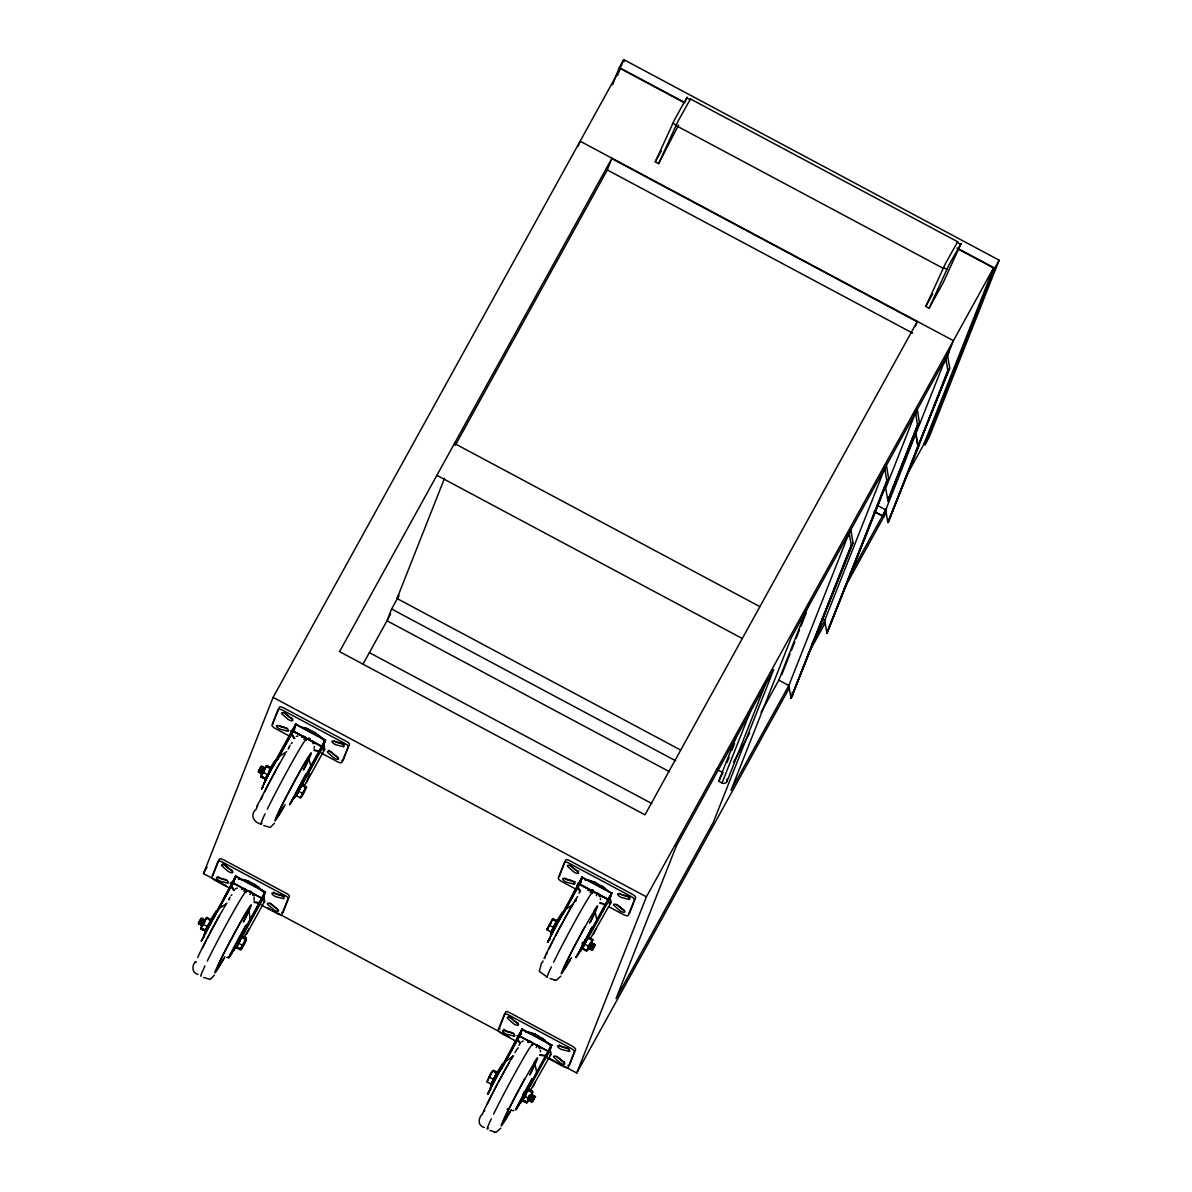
<?xml version="1.0" encoding="UTF-8"?>
<svg xmlns="http://www.w3.org/2000/svg" width="1192" height="1192" viewBox="0 0 1192 1192"><rect width="100%" height="100%" fill="white"/><g stroke="black" fill="none" stroke-linecap="round" stroke-linejoin="round"><path stroke-width="1.5" d="M204.249 934.901L205.605 932.204M264.311 782.95L269.362 771.79L295.676 724.08L325.52 740.023L323.747 745.164L296.197 795.928L300.995 797.746L306.582 787.227L302.545 784.425L301.68 785.468L305.569 787.539C307.149 786.988 297.419 804.794 302.395 793.291L305.569 787.539M579.848 951.678L580.34 950.203M201.835 919.002L200.882 919.747M201.999 920.865L202.789 919.33L200.286 922.712M258.44 771.731L261.748 766.307L259.886 770.39L260.318 769.585M261.614 767.857L261.689 766.828L261.048 768.065M262.046 768.929L262.627 767.32M522.662 1096.64L524.003 1095.314L522.767 1096.297M524.242 1096.849L528.637 1089.279C540.11 1088.072 518.267 1114.744 531.096 1095.88M528.279 1099.635L530.768 1096.193M528.563 1098.83L526.909 1102.853L522.29 1100.782L526.164 1092.453L525.329 1093.883M530.276 1100.872L531.587 1097.236M532.124 1101.304C541.198 1088.043 528.875 1106.757 533.36 1100.32L532.869 1100.812M532.154 1101.706L534.88 1096.267L533.614 1098.622M588.61 946.88L588.49 948.683L589.221 948.102M590.085 946.15L589.653 948.236M590.591 948.743L591.649 945.286M592.081 949.696L595.121 944.943L592.588 949.801M201.701 918.257L200.509 920.313M550.436 1048.886L550.57 1047.232M550.451 1053.966L550.615 1051.821M530.306 1090.591L550.928 1054.473L549.721 1049.958M576.779 885.984L578.224 882.765L580.593 882.452L563.637 913.147M590.353 938.64L610.975 902.523L610.11 898.187L611.883 893.046L582.039 877.088L550.54 935.586M202.133 919.613L202.491 918.436L202.253 919.688M205.054 920.88L205.307 919.941L204.8 921.043M205.411 920.209L207.095 917.453L211.267 920.075L207.08 926.393L204.234 934.334M263.119 768.169L263.179 767.231M263.611 767.067L263.67 768.378M264.4 768.169L263.417 768.721M264.535 767.767L262.985 769.421M267.038 775.903L265.414 779.091L260.795 777.02L263.104 772.297C270.45 759.647 258.217 777.467 261.659 775.977M314.405 746.445L314.062 748.323M522.945 1097.683L525.687 1091.202L522.826 1097.623L527.728 1089.786M531.379 1102.198L531.617 1100.946M590.04 944.437L588.61 948.743L589.101 948.027M591.038 947.789L590.591 949.741M261.942 777.393L262.627 777.482M270.718 769.287L269.794 771.746M204.13 930.371L203.355 929.834M207.944 926.303L205.367 931.041L200.748 928.97L204.16 921.118L207.095 917.453M270.48 769.585L264.818 779.166M242.05 937.404C249.605 935.02 245.284 942.708 242.334 945.241C237.357 956.58 248.115 939.356 245.522 939.49L241.633 937.404C244.747 932.189 233.543 951.276 236.895 947.044M246.386 938.447L240.948 949.696L236.135 947.878L263.685 897.159L265.473 891.974L235.629 876.016L201.195 941.337L217.495 910.837L211.908 919.851M306.433 786.497L303.006 794.349L300.071 798.014M491.774 1082.977L490.91 1084.02L487.021 1081.934L490.433 1074.096L493.384 1070.431L497.481 1071.966L493.056 1079.594M547.068 929.998L552.507 918.749L557.305 920.552L550.957 932.069L546.934 929.522L549.78 924.471L548.409 927.212M551.106 923.204L551.36 921.729M522.29 1100.782L523.541 1096.998M526.313 1102.928L532.809 1092.155L530.47 1097.474M532.66 1091.425L531.14 1094.733M588.61 948.549L586.36 950.992L582.337 948.832L588.088 937.404L592.707 939.475L591.396 943.513M587.88 937.538L587.82 938.372L592.767 940.25L588.669 946.269L587.179 950.784L588.446 948.608M592.707 939.475L591.396 943.125M523.541 1100.991L524.122 1101.572M198.528 923.591L201.597 918.257M199.466 924.053L201.567 920.88M534.031 1096.893L533.778 1097.325M592.454 943.572L590.413 948.921M593.512 944.138L591.545 948.459M594.212 945.003L593.333 947.029M254.015 900.273L254.149 897.084M289.701 804.6L306.001 774.085L289.701 804.6L297.896 790.609M309.86 773.846L306.404 782.503L303.483 786.288M277.11 760.183L277.438 758.872L271.955 767.901M202.074 926.184L200.584 928.24L203.713 922.876M202.64 924.679L205.009 919.837L204.592 920.999M205.799 931.31L211.64 920.373L210.254 920.641L209.151 923.785M271.329 768.378L267.723 774.577M245.522 939.49L240.024 949.949M487.021 1081.934L490.433 1074.096L493.384 1070.431M547.933 928.955L546.919 929.268L553.431 918.481M523.154 1099.739L523.631 1097.996M583.678 946.061L582.188 948.117L587.82 938.372M586.36 950.992L591.843 940.518M201.567 919.807L201.344 919.27M202.551 919.762L201.94 920.313M204.517 920.433L203.325 921.818M262.732 767.886L261.495 768.87M525.866 1094.614L523.601 1097.489L525.568 1092.617M528.399 1099.873L528.801 1098.249M529.352 1100.201L530.663 1096.729M531.215 1101.199L531.364 1100.335M264.743 768.646L265.16 767.886M236.21 946.076L233.409 950.665L265.473 891.974M297.702 793.291L298.522 791.488M685.34 101.32L687.128 97.178L674.881 119.051L655.242 161.859L658.58 163.632L678.62 125.071M957.429 242.512L957.668 241.752L690.466 98.966L690.228 99.726L686.89 97.953M491.462 1086.776L490.493 1087.536L521.977 1029.039L551.836 1044.982L550.063 1050.137L528.235 1089.682M490.746 1087.64L493.056 1083.334M579.938 951.529L581.025 948.668M929.119 308.207L942.976 283.1L960.782 244.3L961.005 243.526L948.758 265.399L929.119 308.207L925.782 306.418L945.42 263.626L957.668 241.752M262.449 766.501L262.002 768.453M269.884 770.628L269.839 771.075M527.788 1100.067L528.175 1098.234M528.503 1099.694L527.773 1100.276L528.145 1099.099M530.455 1101.497L531.751 1098.1M583.007 945.077L580.31 951.454L582.962 947.327M589.653 949.234L590.1 947.297M490.657 1087.774L497.66 1073.217M263.358 896.935L258.932 904.907L265.131 891.795L233.513 950.173L241.142 936.152M294.037 798.521L297.493 790.132L325.178 739.845L323.732 745.209L301.8 784.366M549.855 939.043L547.5 942.41L582.366 877.267L580.608 882.423L576.168 890.394L582.039 877.088M233.885 890.469L231.635 887.697L230.458 883.227L233.855 881.171L235.629 876.016M235.375 877.923L217.674 911.269M294.498 727.507L295.676 724.08M261.54 789.089L268.155 774.919L296.018 724.259L294.245 729.4L277.721 759.334M520.8 1032.466L521.977 1029.039M488.973 1092.334L487.558 1094.36L522.32 1029.217L520.546 1034.373L501.817 1068.315M580.489 949.875L611.541 892.853L610.095 898.217L588.282 937.731M200.047 924.471L200.345 923.934M200.927 924.649L200.986 924.962M201.612 925.99L202.178 924.53M258.738 772.476L259.841 770.822M261.033 773.027L260.988 772.699M264.4 769.659L266.323 765.711L262.523 772.252M270.927 769.123L269.854 771.313M530.753 1095.612L531.021 1094.673M532.198 1096.878L533.092 1095.314M591.47 942.321L591.113 943.051M591.336 942.872L591.172 943.543M199.675 922.697L201.612 919.27M522.886 1096.372L524.107 1093.228M524.137 1096.476L523.869 1097.445L524.54 1095.15M524.629 1097.296L525.061 1096.253M527.624 1098.339L527.505 1100.127L528.384 1099.62M527.892 1098.473L527.877 1098.949M588.699 947.506L588.863 947.506M532.258 1101.378L533.152 1099.426M592.305 949.428L592.737 948.251L591.813 949.89M277.17 760.019L277.542 758.887L267.962 775.277L261.584 789.029M503.486 1064.992L503.843 1063.845L503.411 1065.141M495.529 1075.422L490.732 1084.586L497.839 1072.159M557.722 920.716L551.136 932.829L553.431 929.075M582.203 944.645L582.977 942.485M529.65 1100.589L530.41 1098.443M530.574 1101.095L532.511 1096.551M590.636 949.145L592.871 943.975M592.737 946.657L591.724 950.009M226.405 885.805L203.489 873.557L273.102 697.38L620.525 68.033M235.792 876.522L233.125 883.287L262.464 898.559M325.014 740.158L322.332 746.922L293.172 731.337L296.018 724.259M317.057 756.399L319.545 751.675M259.498 903.625L256.22 909.883M262.285 898.872L265.131 891.795M325.178 739.845L320.723 749.872M323.732 745.209L318.979 752.957L322.51 746.609L293.351 731.024M398.813 595.97L391.617 609.008L386.983 620.764L669.397 771.671M680.423 749.932L397.025 598.503L444.497 478.365M578.135 146.244L580.132 141.207L953.406 340.674L945.375 360.997M612.569 84.736L619.348 67.572L623.759 59.6L999.149 260.199L929.238 437.106L924.843 445.078L994.754 268.17L999.149 260.199M617.545 75.409L620.272 68.495L684.119 102.616M621.032 66.469L623.759 59.6M455.24 445.421L607.309 169.964L611.943 158.208L339.556 651.637L644.976 814.836L917.348 321.408L915.277 326.653M513.514 1045.414L516.017 1040.691M573.576 893.464L576.064 888.74M522.32 1029.217L519.474 1036.31L548.812 1051.567M611.541 892.853L608.695 899.945L579.521 884.36L582.366 877.267M548.648 1051.895L551.315 1045.131M548.931 1058.153L576.764 1073.024L646.392 896.846L993.815 267.5M727.105 779.106A3.606 3.412 21.6 0 1 722.039 782.995L718.702 781.222L738.027 732.335M727.075 762.403L729.117 757.248M731.828 750.379L734.54 743.525M722.039 782.995L751.198 709.24M726.882 781.714L767.559 678.784M761.032 712.384L778.808 680.185L809.308 602.988M781.773 674.687L789.968 653.976M791.339 650.519L794.751 641.877M796.107 638.435L799.519 629.793M800.89 626.351L806.343 612.524M853.04 543.06L791.026 698.199L788.821 685.534L849.166 532.854L851.312 545.489L853.04 543.06L850.894 529.725L848.183 536.579M851.163 545.28L790.966 698.169L851.49 545.549M791.22 698.214L851.758 545.385M888.636 478.692L826.905 633.101L824.7 620.436L884.747 468.486L886.893 481.121L888.636 478.692L886.49 465.357L884.434 470.527M826.801 633.027L886.759 480.912M826.905 633.101L887.086 481.181M827.099 633.116L887.355 481.017M915.247 414.727L917.289 409.571L919.434 422.907L888.07 500.983L919.434 422.907M887.668 500.729L917.557 425.112L915.545 412.7L885.671 488.318L887.995 500.998M917.557 425.112L887.817 500.938L918.153 425.231M885.596 509.044L882.87 515.913L875.047 511.74M887.787 522.409L885.745 509.863L915.769 433.888L917.914 446.523L919.658 444.095L887.951 522.528L917.766 446.315M944.124 363.381L947.521 354.784L949.681 368.119L918.108 446.18L947.789 370.339L945.792 357.928L915.918 433.53L917.959 446.061M886.446 510.146L883.793 516.851L874.094 511.666M887.951 522.528L918.168 446.568M918.108 446.18L949.681 368.119M888.263 522.498L918.361 446.419M918.376 446.18L948.385 370.444M923.919 444.139L993.547 267.962L957.534 248.726M260.437 767.946C253.568 781.565 266.382 756.488 258.768 770.628M200.092 920.537L201.061 918.406L198.721 922.578M523.065 1095.895L524.391 1092.617M523.437 1096.983L524.242 1095.821M589.787 946.806L589.533 948.176M529.74 1098.756L529.74 1099.784M592.484 948.951L592.886 947.64M531.498 1100.395L532.213 1098.413M520.293 1102.153L519.995 1103.3M582.232 943.379L582.739 942.246M583.544 943.796L583.305 945.509M583.365 944.571L583.916 942.991M584.169 945.003L584.84 943.498M588.714 945.554L588.535 947.923M524.525 1097.161L525.195 1095.955M591.798 949.07L593.497 945.092M528.265 1099.158L528.443 1098.383M529.114 1098.741L528.652 1099.829M529.471 1097.936L528.712 1099.858M529.874 1100.022L531.2 1096.789M531.93 1100.246L531.394 1101.989L532.913 1099.829M255.207 810.009C250.067 815.849 254.149 822.569 260.854 824.059M195.16 961.944C191.703 966.176 192.001 972.955 197.991 974.445M541.526 963.002L539.305 971.361L547.173 977.053M481.479 1114.952C478.052 1119.258 478.037 1126.023 484.31 1127.438M262.166 773.399L264.043 770.226M204.562 934.051L205.456 932.025M302.381 784.857C302.947 782.146 293.336 800.711 297.359 794.408M557.141 920.999L557.498 919.986L553.103 927.644M584.169 943.796L585.093 941.784M589.25 946.508L589.772 944.288M591.664 947.804L593.288 944.288M528.92 1098.309L530.395 1094.629M529.352 1097.743L528.577 1100.484L530.008 1098.771M531.736 1099.814L533.271 1096.104M259.096 770.464L258.44 771.716L261.808 766.888M264.967 781.267L265.503 780.075M204.905 933.217L235.971 876.194M551.315 934.29L557.215 923.01M491.268 1086.225L497.034 1074.245M520.442 1101.825L520.978 1100.618M557.305 920.135L562.341 912.118M497.258 1072.085L502.294 1064.069M593.169 934.781L595.747 929.03M533.122 1086.717L535.059 1082.41M529.874 1097.877L528.399 1100.544M261.51 773.161L263.864 769.376M585.898 940.071L584.899 942.529M590.815 943.662L590.979 942.783M591.366 943.736L591.515 942.827M531.468 1095.016L531.066 1096.193M534.284 1096.521L533.584 1098.309M582.739 943.364L583.097 942.559M588.222 946.299L588.595 945.494M588.625 946.508L588.982 945.703M589.295 946.865L590.323 944.347M522.677 1095.299L522.93 1094.435M590.219 947.357L590.472 946.493M526.089 1093.928L524.212 1096.61L526.402 1092.543L524.257 1097.013L525.061 1095.582M524.927 1095.508L524.927 1095.821M528.577 1098.443L529.606 1095.925M583.842 941.963L582.918 944.913M583.961 942.023L583.35 944.407M590.204 946.21L590.398 945.465M524.674 1095.239L525.448 1093.183M593.005 947.714L593.199 946.955M528.861 1096.61L528.548 1097.296L529.054 1095.88M529.486 1097.802L530.38 1095.18M532.958 1099.665L533.152 1098.905M658.58 163.632L678.218 120.839L690.466 98.966M241.693 937.21C243.585 932.189 233.453 951.142 236.537 946.85M491.715 1083.17L491.089 1084.78L493.89 1080.086M497.466 1073.128L495.961 1076.167M592.96 947.878L594.927 944.317M199.779 921.222L198.379 923.457L199.749 921.192M590.517 945.524L590.994 944.183M525.791 1094.971L526.104 1094.301M529.531 1096.968L530.44 1094.733M533.271 1098.979L534.18 1096.744M584.035 943.051L585.376 939.981M590.591 946.567L591.932 943.483M591.53 947.059L593.095 943.528M523.05 1094.509L523.318 1093.6M528.667 1097.504L529.337 1095.791M529.606 1098.011L530.261 1096.282M532.675 1098.607L532.422 1099.814M532.407 1099.501L533.435 1097.042M198.751 923.398L199.049 922.414M201.001 920.001L200.643 920.76M199.749 923.457L200.092 923.308M292.666 731.635L290.759 735.658L294.245 729.4L290.52 731.277M233.602 882.423L230.712 887.608L233.855 881.171M585.928 940.354L584.259 943.617M530.827 1094.956L530.41 1095.835M552.686 928.866L553.297 927.629M585.481 941.993L585.987 940.861M527.445 1090.427L526.998 1091.365L528.637 1089.279M532.66 1097.802L533.092 1096.387M592.066 944.749L592.379 943.647M532.124 1096.119L530.41 1100.618M271.329 766.382L274.652 761.018M256.891 806.358L259.007 801.992M210.597 919.747L216.557 910.435M301.382 785.99L302.366 783.651L293.947 798.446L325.52 740.023M243.436 938.238L249.098 928.762M557.23 921.788L556.023 924.217M501.519 1069.209L502.339 1067.511M584.423 942.216L585.6 939.519M585.242 942.649L586.002 941.099M589.384 944.869L589.653 943.989M590.979 945.718L591.381 944.913M525.463 1094.748L526.253 1092.423M525.583 1094.807L526.223 1093.183M529.993 1097.176L530.947 1094.927M530.932 1097.668L532.154 1094.807M490.91 1084.02L497.258 1072.502M589.772 944.049L590.01 943.244M590.442 944.407L590.681 943.602M593.258 945.912L594.182 943.706L593.571 944.749M523.839 1092.855L524.391 1091.425M532.258 1097.355L533.048 1095.463M533.197 1097.862L534.105 1096.029M260.75 773.489L261.286 772.073M261.689 773.653L262.27 772.982M201.761 925.663L204.428 921.237M532.228 1095.031L531.692 1096.119M525.985 1093.109L522.737 1098.279L524.018 1095.925M260.363 771.582L259.945 772.714M199.839 922.34L199.109 923.964M591.739 944.168L592.007 943.23M264.922 768.78L266.144 766.575M199.436 923.055L198.706 924.366L199.407 923.428M593.929 944.541L594.212 943.93M532.943 1095.999L533.226 1095.373M241.559 935.497L245.954 926.035L229.654 956.55L236.388 945.256M504.142 1063.294L520.546 1034.373L516.881 1036.012M527.743 1088.847C546.547 1050.212 499.999 1137.257 521.5 1100.529L516.032 1109.558L532.183 1079.043L526.73 1090.799M240.382 937.776C263.819 890.171 208.779 993.234 236.567 944.928M240.143 940.324L237.879 944.958M550.51 923.085L551.196 921.759M264.594 777.899L262.389 776.633M203.892 929.849L201.984 929.03L204.055 929.492M239.13 940.145L240.203 938.134M554.325 928.285L547.5 942.41L549.035 940.399M494.278 1080.235L487.453 1094.345L489.078 1092.185M585.54 941.218L592.35 927.108L584.065 943.975M585.823 950.098L584.393 949.204M524.063 1100.976L523.526 1100.767M209.3 923.74L204.771 931.116M298.924 790.713L299.803 789.104M489.718 1076.406L492.564 1070.639L496.393 1073.545M265.861 779.359L274.518 762.418M581.383 947.968L590.711 931.384M521.321 1099.918L530.663 1083.334M594.838 944.511L592.603 949.339M555.606 925.886L563.905 911.895L558.318 920.924M495.559 1077.836L503.739 1063.845L498.271 1072.874M212.429 918.928L214.456 914.368M238.4 943.557L238.936 942.574M271.061 769.466L264.445 782.667L265.16 781.803M208.421 925.141L211.014 921.416M562.743 914.383L580.251 882.274L564.203 911.344M501.102 1069.239L520.204 1034.224M611.883 893.046L583.097 945.733M551.494 1044.803L519.921 1103.226L521.47 1100.991M551.836 1044.982L520.248 1103.405L524.689 1096.089L528.622 1098.219M296.614 792.978L289.716 804.6M582.977 945.986L575.96 957.608L592.245 927.093L576.064 957.623L582.784 946.329M624.116 61.537L624.668 60.539M203.489 873.557L207.08 867.046M277.378 759.155L293.902 729.221L277.274 759.334M303.9 739.442L305.301 736.924M233.26 882.244L212.906 919.106L232.962 882.78M397.025 598.503L398.813 595.27M363.128 663.959L390.574 614.238M297.389 791.19L296.644 792.531L300.175 787.271M302.887 782.176L304.675 778.942M308.236 772.476L311.812 766.024M313.585 762.791L315.373 759.557M243.853 891.378L245.239 888.859L244.42 888.562M306.404 782.503L324.731 749.306L323.539 744.896M249.977 894.656L251.378 892.138L252.197 892.719M655.242 161.859L661.307 150.877M249.083 922.817L250.856 919.583M246.357 934.453L264.684 901.241L263.417 896.771M574.201 892.912L576.407 888.934M590.115 892.376L591.515 889.858L593.348 890.379M596.253 895.654L597.639 893.136L599.978 896.607L599.159 896.309M514.154 1044.862L516.345 1040.869M500.58 1069.745L502.368 1066.527M925.782 306.418L932.71 293.873M595.896 923.129L597.669 919.926M602.094 911.91L603.867 908.706M536.191 1047.604L537.592 1045.071M526.998 1091.097L528.771 1087.894M530.544 1084.69L532.317 1081.487M537.622 1071.861L539.395 1068.658M544.699 1059.047L546.472 1055.844M948.772 352.43L791.309 637.66L730.964 790.341L789.447 684.402M719.715 778.674L723.008 772.699L716.452 769.198M718.702 781.222L720.475 778.003M733.497 762.269L749.485 733.303M811.946 643.65L825.445 619.199M850.641 573.561L886.624 508.373M576.764 1073.024L789.521 687.605M808.385 653.454L825.43 622.552M844.294 588.401L886.476 511.979M905.339 477.828L927.778 437.166M607.726 901.673L606.281 904.266L609.172 899.081M547.679 1053.624L546.234 1056.216L549.125 1051.031M240.933 937.761L263.685 897.159M237.879 944.496L236.94 946.165M585.704 941.352L585.212 942.246L585.972 941.561M259.036 771.954L260.288 770.062M259.767 772.818L261.227 770.553M261.331 772.491L260.601 773.474M261.838 773.459L262.657 772.312M262.3 774.174L262.94 773.34M198.975 923.904L202.014 919.151M200.852 924.903L201.671 923.77M201.791 925.394L203.862 921.878M202.461 925.752L203.147 924.56L202.58 925.826M297.449 793.425L295.646 796.316L296.599 794.319M585.153 940.25L585.779 939.43M525.091 1092.2L525.404 1091.663M533.018 1095.731L532.332 1096.938M534.031 1095.806L533.137 1097.37M534.165 1095.88L533.271 1097.445M260.273 771.924L261.689 769.764M261.212 772.416L262.627 770.27M200.226 923.86L201.18 922.504M201.165 924.366L202.104 923.01M585.272 940.324L583.976 942.544M525.225 1092.259L523.929 1094.494M202.014 926.02L200.748 928.97M296.257 794.14L293.605 798.268L301.189 784.202M300.205 788.374L300.98 787.092M583.618 945.882L582.337 948.832M261.599 771.746L263.104 769.496M200.599 923.204L201.642 921.714M592.871 946.254L593.318 945.494M525.21 1094.122L526.164 1092.438M530.723 1096.074L529.814 1097.638L530.649 1096.357M203.564 937.761L204.413 936.316M489.927 1090.784L490.776 1089.339M261.644 772.729L264.445 768.572M198.781 923.174L200.241 921.014M201.582 924.679L204.13 920.85M533.211 1096.461L532.511 1097.37M258.947 772.371L259.141 771.716M260.467 770.822L259.513 772.148M260.959 771.805L262.925 768.87M263.089 771.567L264.49 769.287M263.641 771.85L264.117 771.06L263.521 771.641M263.76 771.924L264.237 771.12M199.034 922.742L200.629 920.388M201.359 923.279L200.524 924.664L201.716 922.653M201.85 924.247L202.923 922.444M202.506 924.605L204.488 921.669M585.525 940.935L583.916 943.304M594.435 946.418L592.916 948.877M525.002 1095.061L526.432 1092.915L523.824 1096.402M530.947 1097.191L528.741 1100.395M259.528 770.33L260.288 769.063M593.139 946.537L592.871 947.238M525.15 1093.422L524.271 1094.614M530.768 1096.431L529.337 1098.413M534.388 1098.368L533.241 1100.246M259.588 772.029L261.227 769.57M260.526 772.52L262.553 769.436M549.125 940.235L549.974 938.834M260.631 769.198L262.374 766.799M263.372 771.567L264.162 770.3M201.523 921.639L203.46 919.017L202.819 919.598M201.597 922.593L203.191 920.343M202.461 922.146L203.504 920.731M204.532 922.236L204.055 923.01L204.651 922.295M584.84 942.097L584.05 943.364M584.318 943.751L584.78 942.976L584.438 943.811M525.597 1094.479L523.944 1096.461M261.48 775.083L260.795 777.02M205.113 933.753L205.948 932.382M555.576 923.472L550.734 932.621L551.375 931.801M581.532 949.041L579.968 951.276M531.766 1101.84L532.243 1100.901M261.108 769.496L262.568 767.573M201.984 921.952L202.744 920.746M206.097 918.511L205.456 919.553L206.276 917.661L210.254 920.641M492.385 1071.489L489.837 1076.48M523.601 1097.132L522.543 1099.829M531.349 1095.076L531.99 1094.033M261.227 768.497L262.061 767.216M525.195 1096.193L524.376 1097.474M262.776 787.212L262.017 788.404L262.672 787.376M260.556 768.378L261.257 767.335M262.493 768.229L263.507 767.082M268.766 771.582L269.586 770.658M269.034 771.731L269.854 770.792M201.493 919.673L202.521 918.525M203.37 920.671L204.398 919.524M590.427 947.953L589.727 948.951M590.547 948.013L589.519 949.175M592.305 948.951L591.605 949.949M583.558 943.87L582.977 944.675M274.532 823.151L270.271 827.471L263.7 825.52M214.485 975.101L210.224 979.407L203.653 977.47M578.969 893.344L580.266 891.467M560.851 976.144L556.172 980.39L550.034 978.528M518.922 1045.295L520.219 1043.417M500.804 1128.094L496.11 1132.34L489.972 1130.463M265.011 768.035L267.142 765.502L271.165 767.663L270.942 768.855M551.509 934.826L550.793 935.69L557.081 922.31M491.119 1086.597L490.404 1087.462M268.736 771.343L270.167 770.568M296.197 795.928L297.061 794.885M236.135 947.878L236.999 946.835L240.888 948.921M550.957 932.069L551.822 931.027M291.206 731.396L292.323 730.055M291.444 731.217L294.722 729.236M323.136 750.14L324.284 748.502M323.583 750.677L324.731 749.306M231.159 883.346L232.515 881.827M263.536 902.627L264.684 901.241M507.613 1109.305L507.226 1109.752A21.665 0.864 -61.9 0 0 507.881 1108.858M577.613 884.181L581.398 882.199M609.261 902.97L610.513 901.718M609.231 903.268L610.498 902.016M609.663 903.819L610.975 902.523M549.616 1055.754L550.928 1054.473M564.68 910.018L572.294 904.922M504.633 1061.953L512.247 1056.872M277.796 757.471L286.706 751.63M217.749 909.422L226.659 903.581M521.619 1041.808L523.169 1040.974M235.45 888.815L237.282 888.055M233.9 950.382L237.491 943.811M296.376 736.388L297.836 736.045M301.501 737.118L304.481 736.611M242.661 888.651L241.455 889.068L242.274 889.649M588.923 889.649L587.716 890.052L588.535 890.633M228.268 957.146L226.808 957.519M518.833 1034.88L521.351 1034.149M513.901 1110.378L512.411 1110.646M523.854 1098.115L523.839 1096.819M238.4 878.817L247.996 880.843M239.011 879.011L248.174 880.948M260.914 902.746L254.075 901.882M584.914 879.785L591.515 880.918M585.689 880.039L588.327 880.188M525.642 1031.989L534.97 1034.149L545.31 1040.378M546.875 1055.784L539.857 1054.711M547.247 1056.336L539.991 1055.248M530.634 1041.51L527.669 1042.002L528.488 1042.583M554.355 980.375L555.174 980.45M494.308 1132.326L495.127 1132.4M301.144 726.941L308.221 728.997M314.137 749.932L317.892 750.722M314.271 750.468L318.175 751.288M254.224 902.404L258.128 903.238M587.716 879.934L595.017 882.199M599.904 902.776L603.748 903.655M600.038 903.298L604.016 904.221M527.654 1031.885L531.17 1032.704M263.849 778.153L263.119 777.735M202.878 929.924L203.698 930.177L202.357 929.641M287.227 728.431L281.55 727.031A3.948 1.281 28.9 0 1 278.988 725.496M344.622 744.404L337.068 742.542A3.948 1.281 28.9 0 1 334.505 741.007M227.165 880.381L221.503 878.981A3.948 1.281 28.9 0 1 218.061 876.597M284.575 896.354L277.021 894.477A3.948 1.281 28.9 0 1 273.579 892.108M575.363 881.886L567.809 879.994A3.948 1.281 28.9 0 1 564.755 878.042M630.315 897.189L622.76 895.296A3.948 1.281 28.9 0 1 619.706 893.329M513.797 1033.449L507.747 1031.944A3.948 1.281 28.9 0 1 505.199 1030.409M568.748 1048.751L562.698 1047.246A3.948 1.281 28.9 0 1 559.257 1044.862M262.404 777.691L263.745 778.242M304.422 727.627L308.043 728.893M312.945 743.361L313.764 743.659L313.332 742.378M252.898 895.311L253.717 895.609L252.793 893.419A6.02 1.967 28.9 0 1 253.151 894.149M539.097 1048.26L539.931 1048.558L538.412 1045.652M531.021 1032.659L534.821 1034.045M523.646 1101.065L525.046 1101.781M585.376 950.203L584.229 949.428M525.329 1102.153L523.571 1101.214M307.953 728.863L315.463 732.812M247.906 880.813L255.416 884.762M594.793 882.065L605.357 888.442M534.746 1034.015L538.546 1035.863M204.562 929.82L203.147 929.164L204.473 929.924M523.765 1100.544L525.18 1101.199L523.854 1100.439M958.547 243.108L960.782 244.3M619.348 67.572L684.923 102.601M957.057 248.025L994.754 268.17M673.033 123.044L676.147 125.607L943.349 268.379L943.587 267.619L946.925 269.392M611.794 158.581L917.214 321.78M607.309 169.964L912.714 333.164M877.148 505.274L885.745 509.863M821.839 618.901L824.7 620.436M454.48 443.454L759.9 606.654M436.883 475.325L742.303 638.525M778.808 680.185L788.821 685.534M391.617 609.008L675.685 760.809M369.386 652.635L651.8 803.542M273.102 697.38L646.392 896.846M295.497 724.393L325.341 740.336M581.86 877.416L611.705 893.359M579.699 884.032L608.888 899.602M293.187 731.322L322.361 746.907M579.55 884.33L608.71 899.93M288.583 735.613L275.635 728.699A4.813 1.565 28.9 0 1 271.985 724.96L278.064 709.553A4.813 1.565 28.9 0 1 282.891 710.343L345.457 743.778A3.606 1.177 28.9 0 1 348.198 746.579L341.97 762.358A4.813 1.565 28.9 0 1 337.142 761.569L320.961 752.912M574.917 888.621L561.968 881.693A4.813 1.565 28.9 0 1 558.303 877.968L564.531 862.174A3.606 1.177 28.9 0 1 568.152 862.784L630.717 896.205A4.813 1.565 28.9 0 1 634.382 899.945L628.288 915.367A4.813 1.565 28.9 0 1 623.476 914.562L608.903 906.784M266.278 766.545L270.301 768.691M552.567 919.524L556.455 921.595M263.104 772.297L267.127 774.457M298.507 791.22L302.395 793.291M549.393 925.275L553.267 927.361M584.646 944.124L588.669 946.269M262.195 776.886L264.445 778.078M235.45 876.343L265.295 892.287M521.813 1029.352L551.658 1045.309M233.289 882.959L260.869 897.665M521.277 1036.846L547.217 1050.688M267.336 907.678L509.64 1037.144M228.536 887.563L215.588 880.65A4.813 1.565 28.9 0 1 211.923 876.91L218.017 861.488A4.813 1.565 28.9 0 1 222.844 862.293L285.41 895.728A3.606 1.177 28.9 0 1 288.151 898.53L281.923 914.309A4.813 1.565 28.9 0 1 277.095 913.504L260.914 904.862M514.855 1040.556L501.907 1033.643A4.813 1.565 28.9 0 1 498.256 1029.903L504.484 1014.124A3.606 1.177 28.9 0 1 508.105 1014.72L570.67 1048.155A4.813 1.565 28.9 0 1 574.335 1051.895L568.241 1067.302A4.813 1.565 28.9 0 1 563.414 1066.512L547.232 1057.855M527.773 1090.307L531.796 1092.468M203.057 924.247L207.08 926.393M238.46 943.17L242.334 945.241M489.331 1077.225L493.22 1079.296M584.154 949.517L584.885 949.681M523.839 1100.469L525.165 1101.229M309.98 738.966L308.609 738.101A6.02 1.967 28.9 0 1 309.965 738.891M315.284 732.722L321.467 737.669M255.237 884.673L258.709 887.146M602.049 886.014L607.95 890.871M542.002 1037.964L549.691 1045.16M328.873 750.17L335.026 755.609A3.948 1.281 28.9 0 0 337.694 756.875M284.337 712.727L289.254 717.092A3.948 1.281 28.9 0 0 292.532 718.508M270.048 903.208L274.98 907.559A3.948 1.281 28.9 0 0 276.991 908.587M223.053 863.589L229.207 869.028A3.948 1.281 28.9 0 0 231.874 870.294M570.089 865.317L575.006 869.683A3.948 1.281 28.9 0 0 578.79 871.158M508.82 1016.18L514.959 1021.618A3.948 1.281 28.9 0 0 518.222 1023.034M616.666 904.475L621.285 908.572A3.948 1.281 28.9 0 0 623.952 909.839M556.619 1056.425L561.238 1060.522A3.948 1.281 28.9 0 0 564.501 1061.938M318.398 734.987L320.961 737.312M258.351 886.923L263.328 891.974M321.319 737.55L323.375 740.023M292.576 735.524L294.737 738.206M294.528 738.429L291.206 733.333M293.947 738.533L290.52 733.274M260.914 889.262L262.717 891.497M234.481 890.364L231.159 885.284M580.504 891.05L577.464 886.043M577.792 888.398L579.908 891.139M518.401 1040.333L520.442 1043M517.745 1040.333L519.846 1043.089M263.104 896.146L264.207 898.813M609.693 897.531L610.647 900.154M549.601 1049.75L550.585 1052.104M595.151 912.148L596.879 920.194M535.104 1064.083L536.877 1073.59M309.13 759.796L310.561 765.07M249.083 911.731L250.529 921.371M600.395 898.276L600.604 899.766M540.348 1050.226L540.557 1051.716M792.173 692.403L792.71 695.741M324.269 746.579L324.254 748.799M264.177 893.985L264.326 895.773M264.222 898.53L264.207 900.75M529.114 1041.614A6.02 1.967 28.9 0 1 530.812 1041.525M539.008 1046.352A6.02 1.967 28.9 0 1 539.365 1047.083M533.986 1062.772A38.472 1.52 -61.9 0 1 537.398 1058.824L536.773 1060.493A38.472 1.52 -61.9 0 1 530.276 1074.186M511.353 1109.648A38.472 1.52 -61.9 0 1 502.517 1121.97A38.472 1.52 -61.9 0 1 524.808 1078.671M510.221 1111.168A33.644 1.326 -61.9 0 1 507.285 1112.508A33.644 1.326 -61.9 0 1 530.708 1068.807A33.644 1.326 -61.9 0 1 529.561 1075.08M484.652 1111.197A33.644 1.326 -61.9 0 1 484.578 1110.422M487.334 1104.075A33.644 1.326 -61.9 0 1 497.645 1083.796M498.465 1082.247A33.644 1.326 -61.9 0 1 509.505 1062.221M511.428 1058.943A33.644 1.326 -61.9 0 1 513.067 1056.216M482.328 1114.565A38.472 1.52 -61.9 0 1 494.486 1089.369A38.472 1.52 -61.9 0 1 513.022 1055.695M514.899 1052.581A38.472 1.52 -61.9 0 1 518.237 1047.738M493.577 1114.133A48.127 1.907 -61.9 0 1 519.935 1064.352A48.127 1.907 -61.9 0 1 532.362 1045.458M488.318 1128.019A48.127 1.907 -61.9 0 1 491.298 1118.856M504.708 1029.977A3.948 1.281 28.9 0 1 504.037 1029.173M499.999 1029.039A4.813 1.565 28.9 0 1 499.478 1027.683L505.721 1011.904A3.606 1.177 28.9 0 1 506.645 1011.576L506.958 1011.621A3.606 1.177 28.9 0 1 509.342 1012.5L571.907 1045.935A4.813 1.565 28.9 0 1 575.557 1049.66L569.478 1065.082A4.813 1.565 28.9 0 1 567.824 1065.454M225.035 956.654A38.472 1.52 -61.9 0 1 216.035 969.364A38.472 1.52 -61.9 0 1 237.58 927.331A38.472 1.52 -61.9 0 1 251.08 905.816L250.439 907.484A38.472 1.52 -61.9 0 1 243.958 921.178M249.918 890.841A6.02 1.967 28.9 0 1 251.125 891.705M196.069 962.436A38.472 1.52 -61.9 0 1 196.01 961.572M197.693 957.459A38.472 1.52 -61.9 0 1 219.403 915.471M228.581 899.573A38.472 1.52 -61.9 0 1 230.101 897.174M231.218 895.55A38.472 1.52 -61.9 0 1 231.918 894.745M202.61 947.774A33.644 1.326 -61.9 0 1 206.603 939.832M207.348 938.387A33.644 1.326 -61.9 0 1 208.898 935.407M209.688 933.872A33.644 1.326 -61.9 0 1 223.187 909.213M223.843 908.066A33.644 1.326 -61.9 0 1 226.748 903.223M229.058 899.707A33.644 1.326 -61.9 0 1 229.669 898.991M223.902 958.174A33.644 1.326 -61.9 0 1 220.952 959.515A33.644 1.326 -61.9 0 1 244.39 915.814A33.644 1.326 -61.9 0 1 243.243 922.087M207.259 961.124A48.127 1.907 -61.9 0 1 233.617 911.358A48.127 1.907 -61.9 0 1 246.044 892.45M201.12 976.039A48.127 1.907 -61.9 0 1 204.979 965.863M281.923 912.506A4.813 1.565 28.9 0 0 283.145 912.074L289.388 896.295A3.606 1.177 28.9 0 0 289 895.281L288.762 895.013A3.606 1.177 28.9 0 0 286.646 893.493L224.066 860.058A4.813 1.565 28.9 0 0 219.254 859.268L213.159 874.675A4.813 1.565 28.9 0 0 213.264 875.42M285.082 804.704A38.472 1.52 -61.9 0 1 276.082 817.414A38.472 1.52 -61.9 0 1 297.627 775.381A38.472 1.52 -61.9 0 1 311.127 753.88L310.501 755.549A38.472 1.52 -61.9 0 1 304.005 769.242M302.947 736.716A6.02 1.967 28.9 0 1 304.645 736.626M256.056 809.621A38.472 1.52 -61.9 0 1 257.74 805.509M259.781 801.173A38.472 1.52 -61.9 0 1 279.45 763.521M288.628 747.637A38.472 1.52 -61.9 0 1 290.148 745.238M291.265 743.614A38.472 1.52 -61.9 0 1 292.234 742.825M261.063 799.132A33.644 1.326 -61.9 0 1 262.672 795.824M264.55 792.054A33.644 1.326 -61.9 0 1 277.974 766.62M278.779 765.175A33.644 1.326 -61.9 0 1 285.156 754M288.121 749.172A33.644 1.326 -61.9 0 1 289.105 747.757M283.949 806.224A33.644 1.326 -61.9 0 1 280.999 807.565A33.644 1.326 -61.9 0 1 304.437 763.863A33.644 1.326 -61.9 0 1 303.29 770.136M267.306 809.174A48.127 1.907 -61.9 0 1 293.664 759.408A48.127 1.907 -61.9 0 1 306.091 740.5M262.046 823.076A48.127 1.907 -61.9 0 1 265.026 813.913M341.553 760.511A4.813 1.565 28.9 0 0 343.207 760.138L349.435 744.344A3.606 1.177 28.9 0 0 349.047 743.331L348.809 743.078A3.606 1.177 28.9 0 0 346.693 741.543L284.128 708.122A4.813 1.565 28.9 0 0 279.3 707.318L273.206 722.725A4.813 1.565 28.9 0 0 273.49 723.768M592.081 889.873A6.02 1.967 28.9 0 1 593.422 890.364M598.369 893.583A6.02 1.967 28.9 0 1 599.412 895.132M594.033 910.837A38.472 1.52 -61.9 0 1 597.445 906.874L596.82 908.542A38.472 1.52 -61.9 0 1 590.323 922.236M571.4 957.697A38.472 1.52 -61.9 0 1 562.579 970.02A38.472 1.52 -61.9 0 1 584.87 926.72M570.268 959.217A33.644 1.326 -61.9 0 1 567.332 960.558A33.644 1.326 -61.9 0 1 590.755 916.857A33.644 1.326 -61.9 0 1 589.623 923.144M574.455 902.18A33.644 1.326 -61.9 0 1 576.108 900.809M544.64 958.472A33.644 1.326 -61.9 0 1 545.191 957.027M546.115 954.881A33.644 1.326 -61.9 0 1 547.396 952.14M548.99 948.832A33.644 1.326 -61.9 0 1 552.254 942.306M552.984 940.89A33.644 1.326 -61.9 0 1 554.489 937.955M555.263 936.45A33.644 1.326 -61.9 0 1 561.834 924.113M562.669 922.593A33.644 1.326 -61.9 0 1 568.867 911.478M569.553 910.271A33.644 1.326 -61.9 0 1 573.114 904.266M542.375 962.614A38.472 1.52 -61.9 0 1 543.016 960.946M544.073 958.517A38.472 1.52 -61.9 0 1 554.533 937.433M555.219 936.122A38.472 1.52 -61.9 0 1 562.997 921.58M563.697 920.298A38.472 1.52 -61.9 0 1 577.598 896.607M553.639 962.182A48.127 1.907 -61.9 0 1 579.982 912.402A48.127 1.907 -61.9 0 1 592.424 893.508M547.5 977.082A48.127 1.907 -61.9 0 1 551.345 966.906M628.661 913.564A4.813 1.565 28.9 0 0 629.525 913.132L635.619 897.71A4.813 1.565 28.9 0 0 631.954 893.985L569.389 860.549A3.606 1.177 28.9 0 0 567.005 859.67L566.692 859.626A3.606 1.177 28.9 0 0 565.768 859.953L559.525 875.733A4.813 1.565 28.9 0 0 559.629 876.463M256.965 907.425L257.01 908.349L256.965 907.425M676.385 845.843L616.04 998.524L713.367 822.227L773.712 669.546L676.385 845.843M305.554 775.381L301.442 783.874L305.554 775.381M285.991 730.666L280.314 729.266A3.948 1.281 28.9 0 1 276.872 726.882A3.948 1.281 28.9 0 1 277.185 725.436L284.754 727.329A3.919 1.281 28.9 0 1 288.181 729.698A3.919 1.281 28.9 0 1 287.868 731.128L285.991 730.666M343.385 746.639L335.846 744.762A3.948 1.281 28.9 0 1 332.404 742.393A3.948 1.281 28.9 0 1 332.702 740.947L340.271 742.84A3.919 1.281 28.9 0 1 343.698 745.209A3.919 1.281 28.9 0 1 343.385 746.639M225.944 882.616L220.267 881.216A3.948 1.281 28.9 0 1 216.825 878.832A3.948 1.281 28.9 0 1 217.138 877.387L224.692 879.279A3.919 1.281 28.9 0 1 228.134 881.648A3.919 1.281 28.9 0 1 227.806 883.078L225.944 882.616M283.338 898.589L275.784 896.712A3.948 1.281 28.9 0 1 272.357 894.328A3.948 1.281 28.9 0 1 272.655 892.897L280.224 894.775A3.919 1.281 28.9 0 1 283.651 897.159A3.919 1.281 28.9 0 1 283.338 898.589M574.142 884.121L566.572 882.229A3.948 1.281 28.9 0 1 563.131 879.845A3.948 1.281 28.9 0 1 563.429 878.4L571.013 880.307A3.919 1.281 28.9 0 1 574.44 882.676A3.919 1.281 28.9 0 1 574.142 884.121M629.078 899.409L621.524 897.531A3.948 1.281 28.9 0 1 618.082 895.147A3.948 1.281 28.9 0 1 618.38 893.702L625.964 895.609A3.919 1.281 28.9 0 1 629.391 897.978A3.919 1.281 28.9 0 1 629.078 899.409M514.08 1036.057L506.525 1034.179A3.948 1.281 28.9 0 1 503.084 1031.795A3.948 1.281 28.9 0 1 503.382 1030.35L510.966 1032.257A3.919 1.281 28.9 0 1 514.393 1034.626A3.919 1.281 28.9 0 1 514.08 1036.057M569.031 1051.359L561.477 1049.467A3.948 1.281 28.9 0 1 558.035 1047.098A3.948 1.281 28.9 0 1 558.333 1045.652L565.917 1047.559A3.919 1.281 28.9 0 1 569.344 1049.928A3.919 1.281 28.9 0 1 569.031 1051.359M338.334 758.112L332.151 752.673A3.919 1.281 28.9 0 0 328.366 751.183A3.919 1.281 28.9 0 0 327.636 752.405L333.79 757.844A3.948 1.281 28.9 0 0 337.589 759.334A3.948 1.281 28.9 0 0 338.334 758.112M292.561 719.596L286.378 714.157A3.919 1.281 28.9 0 0 282.608 712.667A3.919 1.281 28.9 0 0 281.863 713.874L288.032 719.312A3.948 1.281 28.9 0 0 291.816 720.802A3.948 1.281 28.9 0 0 292.561 719.596M278.287 910.062L272.104 904.624A3.919 1.281 28.9 0 0 268.319 903.134A3.919 1.281 28.9 0 0 267.589 904.341L273.743 909.794A3.948 1.281 28.9 0 0 277.542 911.269A3.948 1.281 28.9 0 0 278.287 910.062M232.515 871.546L226.331 866.092A3.919 1.281 28.9 0 0 222.546 864.617A3.919 1.281 28.9 0 0 221.816 865.824L227.97 871.263A3.948 1.281 28.9 0 0 231.77 872.753A3.948 1.281 28.9 0 0 232.515 871.546M619.959 906.978L618.424 905.637A3.919 1.281 28.9 0 0 614.655 904.147A3.919 1.281 28.9 0 0 613.925 905.369L620.049 910.807A3.948 1.281 28.9 0 0 623.848 912.282A3.948 1.281 28.9 0 0 624.593 911.075L619.959 906.978M578.314 872.186L572.145 866.733A3.919 1.281 28.9 0 0 568.361 865.258A3.919 1.281 28.9 0 0 567.63 866.465L573.769 871.903A3.948 1.281 28.9 0 0 577.569 873.393A3.948 1.281 28.9 0 0 578.314 872.186M559.897 1058.928L558.377 1057.587A3.919 1.281 28.9 0 0 554.593 1056.097A3.919 1.281 28.9 0 0 553.863 1057.304L560.002 1062.757A3.948 1.281 28.9 0 0 563.801 1064.233A3.948 1.281 28.9 0 0 564.546 1063.026L559.897 1058.928M518.252 1024.137L512.098 1018.683A3.919 1.281 28.9 0 0 508.313 1017.208A3.919 1.281 28.9 0 0 507.583 1018.415L513.722 1023.853A3.948 1.281 28.9 0 0 517.522 1025.343A3.948 1.281 28.9 0 0 518.252 1024.137M312.84 741.469L312.244 740.768A6.02 1.967 28.9 0 1 312.84 741.469"/></g></svg>
